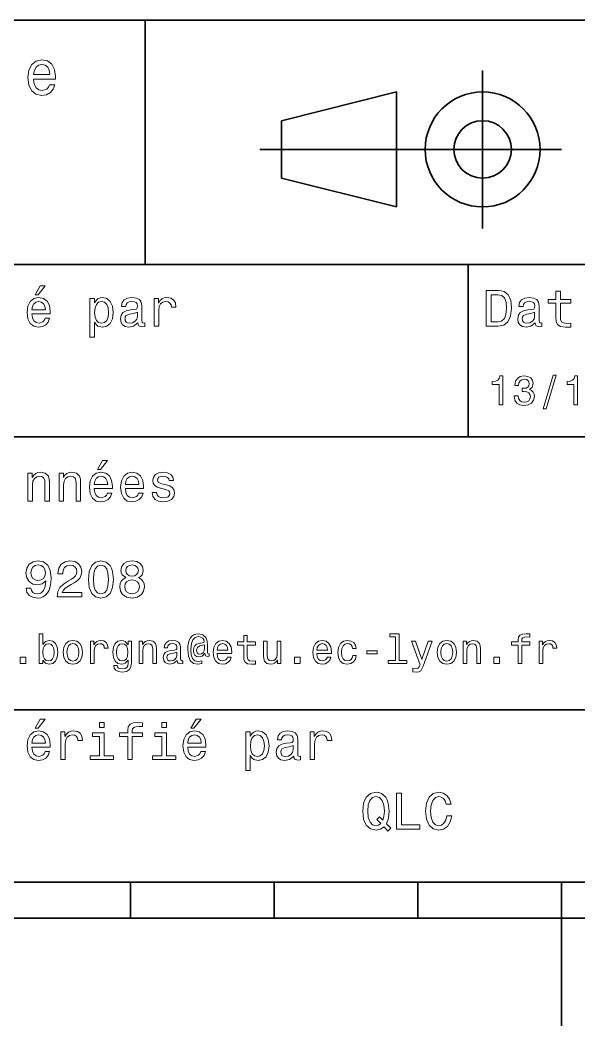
# Model space of a CAD drawing. Extents: x 0 to 297, y 0 to 210.
# Drawn here: x 110.8 to 149.7, y 0 to 70 of the extents above; entities that cross this region are included whole.
import ezdxf

# ---------------------------------------------------------------- set-up
doc = ezdxf.new("R2010")
doc.units = 0

msp = doc.modelspace()

# ---------------------------------------------------------------- linework, layer by layer
at = {"color": 7, "lineweight": 35}
for p, q in [((97, 70), (287, 70)), ((127.5, 61), (148.5, 61)), ((97, 53), (162, 53)), ((97, 41), (162, 41)), ((97, 22), (162, 22)), ((10, 10), (287, 10)), ((97, 10), (287, 10)), ((98.5, 7.5), (198.5, 7.5))]:
    msp.add_line(p, q, dxfattribs=at)
at = {"color": 7, "lineweight": 35, "ltscale": 0.425}
msp.add_line((119.5, 53), (119.5, 70), dxfattribs=at)
at = {"color": 7, "lineweight": 35, "ltscale": 0.275}
msp.add_line((143, 55.5), (143, 66.5), dxfattribs=at)
at = {"color": 7, "lineweight": 35, "ltscale": 0.206155}
for p, q in [((129, 63), (137, 65)), ((137, 57), (129, 59))]:
    msp.add_line(p, q, dxfattribs=at)
at = {"color": 7, "lineweight": 35, "ltscale": 0.2}
msp.add_line((137, 65), (137, 57), dxfattribs=at)
at = {"color": 7, "lineweight": 35, "ltscale": 0.1}
msp.add_line((129, 59), (129, 63), dxfattribs=at)
at = {"color": 7, "lineweight": 35, "ltscale": 0.3}
msp.add_line((142, 41), (142, 53), dxfattribs=at)
at = {"color": 7, "lineweight": 35, "ltscale": 0.0625}
for p, q in [((118.5, 10), (118.5, 7.5)), ((128.5, 10), (128.5, 7.5)), ((138.5, 10), (138.5, 7.5))]:
    msp.add_line(p, q, dxfattribs=at)
at = {"color": 7, "lineweight": 35, "ltscale": 0.25}
msp.add_line((148.5, 10), (148.5, 0), dxfattribs=at)
at = {"color": 7, "lineweight": 13}
for points in [[(111.750717, 65.887604), (113.272339, 65.887604), (113.276657, 66.064842), (113.207497, 66.561958), (113.017288, 66.933716), (112.714699, 67.158501), (112.312683, 67.240631), (111.919312, 67.154175), (111.616714, 66.912102), (111.422188, 66.51873), (111.353027, 66), (111.41787, 65.4683), (111.612396, 65.079247), (111.91066, 64.837173), (112.299713, 64.755043), (112.636887, 64.811234), (112.913544, 64.958214), (113.116714, 65.191643), (113.233429, 65.502876), (112.857346, 65.502876), (112.779541, 65.329971), (112.667145, 65.200287), (112.34726, 65.096542), (112.100868, 65.144089), (111.914986, 65.295387), (111.793945, 65.541786), (111.750717, 65.874634)], [(111.750717, 66.207489), (111.798271, 66.50576), (111.914986, 66.726219), (112.092216, 66.860229), (112.325653, 66.907776), (112.554756, 66.860229), (112.731987, 66.726219), (112.840057, 66.50576), (112.878967, 66.207489)], [(111.84726, 50.88797), (112.059799, 50.88797), (112.560516, 51.500362), (112.207489, 51.500362)], [(144.080688, 51.190563), (143.248566, 51.190563), (143.248566, 48.690563), (144.080688, 48.690563), (144.473343, 48.769814), (144.765137, 49.011169), (144.945251, 49.40382), (145.010086, 49.940563), (144.952454, 50.488113), (144.880402, 50.70425), (144.779541, 50.877163), (144.487747, 51.111313), (144.296829, 51.168949)], [(148.100861, 50.289986), (148.100861, 49.320965), (148.122482, 49.007565), (148.223343, 48.791428), (148.425079, 48.665348), (148.767288, 48.62212), (149.141937, 48.640129), (149.141937, 48.913906), (148.868149, 48.892292), (148.619598, 48.921112), (148.486313, 49.011169), (148.42868, 49.162464), (148.417862, 49.375), (148.417862, 50.289986), (149.141937, 50.289986), (149.141937, 50.560158), (148.417862, 50.560158), (148.417862, 51.125721), (148.100861, 51.125721), (148.100861, 50.560158), (147.553314, 50.560158), (147.553314, 50.289986)], [(111.627518, 49.565922), (112.895531, 49.565922), (112.899132, 49.713619), (112.841499, 50.127884), (112.682999, 50.437683), (112.430832, 50.625), (112.095825, 50.693443), (111.768013, 50.621399), (111.515854, 50.41967), (111.353745, 50.091862), (111.296112, 49.659584), (111.350143, 49.216499), (111.512245, 48.892292), (111.760803, 48.690563), (112.085014, 48.62212), (112.365997, 48.668949), (112.596542, 48.791428), (112.765854, 48.98595), (112.863113, 49.245319), (112.549713, 49.245319), (112.484871, 49.101227), (112.391212, 48.993156), (112.124641, 48.9067), (111.919312, 48.946327), (111.764412, 49.072407), (111.663544, 49.27774), (111.627518, 49.555115)], [(111.627518, 49.832493), (111.667145, 50.081055), (111.764412, 50.264771), (111.912102, 50.376442), (112.106628, 50.416069), (112.297546, 50.376442), (112.445244, 50.264771), (112.535301, 50.081055), (112.567726, 49.832493)], [(115.986313, 50.326012), (115.986313, 50.625), (115.669312, 50.625), (115.669312, 47.941284), (115.986313, 47.941284), (115.986313, 48.98595), (116.097984, 48.816643), (116.22406, 48.704971), (116.541069, 48.62212), (116.843658, 48.690563), (117.081413, 48.895893), (117.236313, 49.2201), (117.293945, 49.659584), (117.236313, 50.095463), (117.081413, 50.41967), (116.843658, 50.621399), (116.541069, 50.693443), (116.368156, 50.671829), (116.220459, 50.603386), (116.094383, 50.488113)], [(116.48703, 48.9067), (116.274498, 48.953533), (116.119598, 49.097622), (116.022339, 49.331772), (115.989914, 49.659584), (116.022339, 49.983791), (116.119598, 50.217941), (116.274498, 50.358429), (116.48703, 50.408863), (116.681557, 50.358429), (116.836456, 50.21434), (116.933716, 49.98019), (116.969742, 49.659584), (116.933716, 49.335377), (116.836456, 49.097622), (116.681557, 48.953533)], [(119.005043, 48.942726), (119.005043, 48.931919), (119.023056, 48.809441), (119.077087, 48.722984), (119.304031, 48.654541), (119.480545, 48.683357), (119.480545, 48.928314), (119.4049, 48.917507), (119.304031, 48.96434), (119.286026, 49.108429), (119.286026, 50.109871), (119.242798, 50.365635), (119.116714, 50.54575), (118.896973, 50.65382), (118.587173, 50.693443), (118.284584, 50.650219), (118.061241, 50.52774), (117.920746, 50.336815), (117.873917, 50.084656), (117.873917, 50.063042), (118.158501, 50.063042), (118.183716, 50.21434), (118.26297, 50.322407), (118.392654, 50.387249), (118.57637, 50.412464), (118.752884, 50.394455), (118.878967, 50.34042), (118.954613, 50.246758), (118.979828, 50.117077), (118.965416, 49.965778), (118.907784, 49.890129), (118.763687, 49.854107), (118.493515, 49.825291), (118.183716, 49.760448), (117.963974, 49.645176), (117.834297, 49.465057), (117.79467, 49.19849), (117.830688, 48.960735), (117.942368, 48.784222), (118.122482, 48.67255), (118.37104, 48.632927), (118.706055, 48.708576)], [(120.143372, 48.690563), (120.460373, 48.690563), (120.460373, 49.796471), (120.492798, 50.063042), (120.590057, 50.253963), (120.748558, 50.369236), (120.961098, 50.408863), (121.119598, 50.383648), (121.238472, 50.3116), (121.310516, 50.189121), (121.335739, 50.023415), (121.656342, 50.023415), (121.613113, 50.315205), (121.49424, 50.524136), (121.296112, 50.650219), (121.02594, 50.693443), (120.842224, 50.664627), (120.683716, 50.592579), (120.543228, 50.4701), (120.431557, 50.304398), (120.431557, 50.625), (120.143372, 50.625)], [(144.055481, 50.891571), (144.329254, 50.837536), (144.516571, 50.671829), (144.628235, 50.376442), (144.664261, 49.940563), (144.624634, 49.519093), (144.51297, 49.223705), (144.322052, 49.047192), (144.055481, 48.989555), (143.583572, 48.989555), (143.583572, 50.891571)], [(146.656342, 48.942726), (146.656342, 48.931919), (146.674347, 48.809441), (146.728394, 48.722984), (146.955338, 48.654541), (147.131851, 48.683357), (147.131851, 48.928314), (147.056198, 48.917507), (146.955338, 48.96434), (146.937317, 49.108429), (146.937317, 50.109871), (146.894089, 50.365635), (146.768005, 50.54575), (146.548264, 50.65382), (146.23848, 50.693443), (145.935883, 50.650219), (145.71254, 50.52774), (145.572052, 50.336815), (145.525223, 50.084656), (145.525223, 50.063042), (145.809799, 50.063042), (145.835022, 50.21434), (145.914261, 50.322407), (146.043945, 50.387249), (146.227661, 50.412464), (146.404175, 50.394455), (146.530258, 50.34042), (146.605911, 50.246758), (146.631119, 50.117077), (146.616714, 49.965778), (146.559082, 49.890129), (146.414978, 49.854107), (146.144806, 49.825291), (145.835022, 49.760448), (145.61528, 49.645176), (145.485596, 49.465057), (145.445969, 49.19849), (145.481995, 48.960735), (145.593658, 48.784222), (145.773773, 48.67255), (146.022339, 48.632927), (146.357346, 48.708576)], [(118.969025, 49.367798), (118.925797, 49.180477), (118.810516, 49.036385), (118.637611, 48.942726), (118.425072, 48.910305), (118.288185, 48.928314), (118.190926, 48.98595), (118.129684, 49.086815), (118.111671, 49.227306), (118.126083, 49.353386), (118.183716, 49.443443), (118.414268, 49.544312), (118.706055, 49.587536), (118.969025, 49.673992)], [(146.620316, 49.367798), (146.577087, 49.180477), (146.461823, 49.036385), (146.28891, 48.942726), (146.07637, 48.910305), (145.939484, 48.928314), (145.842224, 48.98595), (145.780975, 49.086815), (145.76297, 49.227306), (145.777374, 49.353386), (145.835022, 49.443443), (146.065567, 49.544312), (146.357346, 49.587536), (146.620316, 49.673992)], [(144.14122, 43.224785), (144.403458, 43.224785), (144.403458, 45.239193), (144.207504, 45.239193), (144.155624, 45.0634), (144.05188, 44.945248), (143.893372, 44.876083), (143.674362, 44.853027), (143.674362, 44.648415), (144.14122, 44.648415)], [(145.201736, 43.853027), (145.201736, 43.832855), (145.247849, 43.556198), (145.383286, 43.348705), (145.596542, 43.216141), (145.878967, 43.167149), (146.17868, 43.216141), (146.403458, 43.342941), (146.547562, 43.54467), (146.599426, 43.804035), (146.57637, 43.974064), (146.51297, 44.112392), (146.409225, 44.219021), (146.270905, 44.296829), (146.458221, 44.45245), (146.524506, 44.700291), (146.481277, 44.925072), (146.357361, 45.0951), (146.155624, 45.201729), (145.878967, 45.239193), (145.619598, 45.193085), (145.420761, 45.066284), (145.291077, 44.864555), (145.247849, 44.596542), (145.247849, 44.57637), (145.504333, 44.57637), (145.52739, 44.760807), (145.60231, 44.893372), (145.723343, 44.974064), (145.893372, 45.002884), (146.043228, 44.979828), (146.15274, 44.919308), (146.219025, 44.821327), (146.244965, 44.688763), (146.219025, 44.54755), (146.149857, 44.45245), (146.028824, 44.394814), (145.864563, 44.377522), (145.752167, 44.380405), (145.752167, 44.15274), (145.893372, 44.158501), (146.074936, 44.132565), (146.210373, 44.0634), (146.291077, 43.951008), (146.319885, 43.804035), (146.288193, 43.63689), (146.20462, 43.51297), (146.072052, 43.435158), (145.896255, 43.409222), (145.714706, 43.438042), (145.582138, 43.524498), (145.498566, 43.662827), (145.466858, 43.853027)], [(147.213257, 42.956772), (147.412109, 42.956772), (148.109512, 45.279541), (147.907791, 45.279541)], [(149.345825, 43.224785), (149.608078, 43.224785), (149.608078, 45.239193), (149.412109, 45.239193), (149.360229, 45.0634), (149.256485, 44.945248), (149.097992, 44.876083), (148.878967, 44.853027), (148.878967, 44.648415), (149.345825, 44.648415)], [(116.184441, 38.728386), (116.396973, 38.728386), (116.897697, 39.340778), (116.54467, 39.340778)], [(111.350143, 36.530979), (111.667145, 36.530979), (111.667145, 37.647694), (111.69957, 37.903458), (111.804031, 38.090778), (111.966141, 38.206051), (112.182274, 38.249279), (112.355186, 38.213257), (112.463257, 38.115993), (112.517288, 37.953888), (112.535301, 37.737751), (112.535301, 36.530979), (112.852303, 36.530979), (112.852303, 37.802593), (112.837898, 38.058357), (112.773056, 38.270893), (112.560516, 38.465416), (112.229103, 38.533859), (112.045387, 38.508644), (111.890488, 38.440201), (111.757202, 38.324928), (111.65274, 38.170029), (111.65274, 38.465416), (111.350143, 38.465416)], [(113.51873, 36.530979), (113.835732, 36.530979), (113.835732, 37.647694), (113.868156, 37.903458), (113.972626, 38.090778), (114.134727, 38.206051), (114.350861, 38.249279), (114.523773, 38.213257), (114.631844, 38.115993), (114.685883, 37.953888), (114.703888, 37.737751), (114.703888, 36.530979), (115.020889, 36.530979), (115.020889, 37.802593), (115.006485, 38.058357), (114.941643, 38.270893), (114.729111, 38.465416), (114.39769, 38.533859), (114.213974, 38.508644), (114.059082, 38.440201), (113.925789, 38.324928), (113.821327, 38.170029), (113.821327, 38.465416), (113.51873, 38.465416)], [(115.964699, 37.406338), (117.232712, 37.406338), (117.236313, 37.554035), (117.178673, 37.9683), (117.020172, 38.278099), (116.768013, 38.465416), (116.432999, 38.533859), (116.105186, 38.461815), (115.853027, 38.260086), (115.690918, 37.932278), (115.633286, 37.5), (115.687317, 37.056915), (115.849426, 36.732708), (116.097984, 36.530979), (116.422188, 36.462536), (116.703171, 36.509365), (116.933716, 36.631844), (117.103027, 36.826366), (117.200287, 37.085735), (116.886887, 37.085735), (116.822044, 36.941643), (116.728386, 36.833572), (116.461815, 36.747116), (116.256485, 36.786743), (116.101585, 36.912823), (116.000717, 37.118156), (115.964699, 37.395531)], [(118.133286, 37.406338), (119.401299, 37.406338), (119.4049, 37.554035), (119.34726, 37.9683), (119.188766, 38.278099), (118.9366, 38.465416), (118.601585, 38.533859), (118.273773, 38.461815), (118.021614, 38.260086), (117.859512, 37.932278), (117.801872, 37.5), (117.855911, 37.056915), (118.018013, 36.732708), (118.266571, 36.530979), (118.590775, 36.462536), (118.871758, 36.509365), (119.10231, 36.631844), (119.271614, 36.826366), (119.368881, 37.085735), (119.055481, 37.085735), (118.990631, 36.941643), (118.896973, 36.833572), (118.630402, 36.747116), (118.425072, 36.786743), (118.270172, 36.912823), (118.169312, 37.118156), (118.133286, 37.395531)], [(120.971901, 37.658501), (120.66571, 37.730545), (120.438766, 37.8134), (120.363113, 37.982708), (120.384727, 38.101585), (120.460373, 38.188038), (120.582855, 38.242073), (120.759369, 38.263687), (120.92868, 38.242073), (121.061966, 38.177231), (121.148415, 38.079971), (121.184441, 37.950287), (121.49424, 37.950287), (121.49424, 37.957493), (121.440201, 38.191643), (121.292511, 38.375359), (121.061966, 38.490635), (120.759369, 38.533859), (120.453171, 38.490635), (120.229828, 38.371758), (120.08934, 38.195244), (120.046112, 37.971901), (120.078529, 37.755764), (120.179398, 37.604465), (120.3451, 37.496399), (120.586456, 37.42075), (120.939484, 37.334293), (121.155624, 37.244236), (121.213257, 37.172188), (121.234871, 37.064121), (121.202454, 36.930836), (121.115997, 36.829971), (120.97551, 36.765129), (120.788185, 36.743515), (120.590057, 36.765129), (120.445969, 36.840778), (120.348709, 36.963257), (120.309082, 37.132565), (120.002884, 37.132565), (120.053314, 36.844379), (120.201012, 36.635445), (120.435158, 36.509365), (120.759369, 36.462536), (121.097984, 36.509365), (121.346542, 36.635445), (121.497841, 36.837173), (121.551872, 37.100143), (121.512253, 37.327087), (121.400574, 37.481987), (121.216858, 37.582851)], [(115.964699, 37.672909), (116.004318, 37.921471), (116.101585, 38.105186), (116.249283, 38.216858), (116.443802, 38.256485), (116.634727, 38.216858), (116.782425, 38.105186), (116.872482, 37.921471), (116.9049, 37.672909)], [(118.133286, 37.672909), (118.172913, 37.921471), (118.270172, 38.105186), (118.41787, 38.216858), (118.612396, 38.256485), (118.803314, 38.216858), (118.951012, 38.105186), (119.041069, 37.921471), (119.073486, 37.672909)], [(111.23127, 30.46974), (111.285301, 30.185158), (111.440201, 29.965418), (111.685158, 29.828529), (112.009369, 29.778097), (112.221901, 29.803314), (112.412827, 29.868155), (112.574928, 29.979826), (112.711815, 30.138329), (112.819885, 30.336454), (112.899132, 30.581411), (112.945969, 30.862391), (112.963974, 31.1866), (112.90274, 31.694523), (112.726227, 32.065559), (112.445244, 32.288902), (112.059799, 32.368156), (111.706772, 32.303314), (111.440201, 32.130402), (111.267288, 31.863832), (111.209656, 31.528818), (111.267288, 31.182997), (111.4366, 30.920029), (111.688759, 30.754322), (112.009369, 30.700287), (112.347984, 30.768732), (112.603745, 30.977665), (112.546112, 30.577808), (112.430832, 30.293226), (112.254318, 30.123919), (112.01297, 30.069883), (111.825645, 30.0951), (111.688759, 30.174351), (111.598701, 30.300432), (111.562683, 30.46974)], [(113.385445, 29.850143), (115.103745, 29.850143), (115.103745, 30.159943), (113.745674, 30.159943), (113.821327, 30.32925), (113.951004, 30.46974), (114.350861, 30.725504), (114.5634, 30.833572), (114.801147, 30.988472), (114.970459, 31.168587), (115.067719, 31.381123), (115.103745, 31.622478), (115.042511, 31.925072), (114.873199, 32.162823), (114.613831, 32.314121), (114.278816, 32.368156), (113.932999, 32.306915), (113.670029, 32.137608), (113.500717, 31.867435), (113.443085, 31.510807), (113.443085, 31.460375), (113.770889, 31.460375), (113.770889, 31.489193), (113.803314, 31.73415), (113.900574, 31.914265), (114.055473, 32.029537), (114.260803, 32.069164), (114.469742, 32.033142), (114.624641, 31.943083), (114.725502, 31.802593), (114.761528, 31.62608), (114.736313, 31.460375), (114.66787, 31.319883), (114.552597, 31.197405), (114.394089, 31.089336), (114.181557, 30.974062), (113.828529, 30.750719), (113.579971, 30.512968), (113.432274, 30.224783), (113.385445, 29.86095)], [(115.564842, 31.071325), (115.618874, 30.505762), (115.788185, 30.102304), (116.058357, 29.857347), (116.432999, 29.778097), (116.804031, 29.857347), (117.074203, 30.102304), (117.239914, 30.505762), (117.297546, 31.071325), (117.239914, 31.633286), (117.171471, 31.856628), (117.074203, 32.040344), (116.804031, 32.285301), (116.432999, 32.368156), (116.058357, 32.285301), (115.788185, 32.036743), (115.618874, 31.633286)], [(118.1549, 31.197405), (117.971184, 31.09654), (117.8451, 30.956051), (117.765854, 30.779539), (117.740631, 30.567001), (117.798271, 30.246397), (117.963974, 29.997837), (118.234146, 29.839336), (118.601585, 29.778097), (118.965416, 29.839336), (119.235596, 29.997837), (119.401299, 30.246397), (119.46254, 30.567001), (119.433716, 30.779539), (119.35807, 30.956051), (119.228386, 31.09654), (119.048271, 31.197405), (119.192368, 31.283861), (119.293228, 31.402737), (119.354469, 31.546829), (119.376083, 31.723343), (119.318443, 31.979107), (119.167145, 32.184437), (118.922195, 32.317722), (118.601585, 32.368156), (118.277374, 32.317722), (118.032425, 32.184437), (117.877525, 31.979107), (117.823486, 31.723343), (117.841499, 31.546829), (117.90274, 31.402737)], [(111.559074, 31.532419), (111.5951, 31.755764), (111.695969, 31.932276), (111.854469, 32.043949), (112.059799, 32.083572), (112.272331, 32.043949), (112.434441, 31.932276), (112.535301, 31.759365), (112.574928, 31.536022), (112.535301, 31.309076), (112.434441, 31.139769), (112.26873, 31.035301), (112.048988, 30.999279), (111.850861, 31.035301), (111.695969, 31.139769), (111.5951, 31.305475)], [(115.91066, 31.071325), (115.939484, 31.507204), (116.029541, 31.820604), (116.191643, 32.004322), (116.432999, 32.069164), (116.670746, 32.004322), (116.832855, 31.820604), (116.922913, 31.507204), (116.951729, 31.071325), (116.922913, 30.631844), (116.832855, 30.318443), (116.670746, 30.134726), (116.432999, 30.073486), (116.191643, 30.134726), (116.029541, 30.318443), (115.939484, 30.631844)], [(118.16571, 31.694523), (118.194527, 31.853025), (118.280983, 31.975504), (118.41787, 32.051151), (118.601585, 32.079971), (118.7817, 32.051151), (118.918587, 31.975504), (119.005043, 31.853025), (119.03746, 31.694523), (119.005043, 31.532419), (118.918587, 31.40634), (118.7817, 31.323486), (118.601585, 31.298271), (118.41787, 31.327089), (118.280983, 31.40634), (118.194527, 31.532419)], [(118.086456, 30.574207), (118.118881, 30.765129), (118.223343, 30.909222), (118.385452, 31.002882), (118.601585, 31.035301), (118.814117, 31.002882), (118.976227, 30.909222), (119.080688, 30.765129), (119.116714, 30.574207), (119.080688, 30.368876), (118.976227, 30.213976), (118.814117, 30.113111), (118.601585, 30.08069), (118.385452, 30.113111), (118.223343, 30.213976), (118.118881, 30.368876)], [(112.389046, 25.463978), (112.57637, 25.242075), (112.832855, 25.170031), (113.074928, 25.224785), (113.268013, 25.38905), (113.389046, 25.651299), (113.435158, 26), (113.389046, 26.348703), (113.265129, 26.60807), (113.074928, 26.769453), (112.832855, 26.827091), (112.579247, 26.752163), (112.475502, 26.659943), (112.389046, 26.536024), (112.389046, 27.293949), (112.135445, 27.293949), (112.135445, 25.224785), (112.389046, 25.224785)], [(113.809799, 25.99712), (113.855904, 25.645535), (113.988472, 25.386168), (114.198845, 25.224785), (114.481262, 25.170031), (114.760803, 25.224785), (114.971176, 25.383286), (115.103745, 25.642653), (115.15274, 25.99712), (115.103745, 26.348703), (114.971176, 26.610952), (114.760803, 26.769453), (114.481262, 26.827091), (114.198845, 26.769453), (113.988472, 26.60807), (113.855904, 26.348703)], [(114.06916, 26), (114.0951, 26.259367), (114.175789, 26.446688), (114.305473, 26.56196), (114.481262, 26.602306), (114.654175, 26.56196), (114.783859, 26.449568), (114.864548, 26.259367), (114.893372, 26), (114.864548, 25.737753), (114.783859, 25.547552), (114.654175, 25.432278), (114.481262, 25.394814), (114.305473, 25.432278), (114.175789, 25.547552), (114.0951, 25.737753)], [(115.714691, 25.224785), (115.9683, 25.224785), (115.9683, 26.10951), (115.994232, 26.322767), (116.072044, 26.475506), (116.198845, 26.567724), (116.368874, 26.599424), (116.495674, 26.579252), (116.590775, 26.521614), (116.648415, 26.423632), (116.668587, 26.291067), (116.925072, 26.291067), (116.890488, 26.524496), (116.795387, 26.691643), (116.636887, 26.792507), (116.420746, 26.827091), (116.273773, 26.804035), (116.146973, 26.746399), (116.034576, 26.648417), (115.945244, 26.515852), (115.945244, 26.772335), (115.714691, 26.772335)], [(118.559074, 25.293949), (118.559074, 26.772335), (118.317001, 26.772335), (118.317001, 26.521614), (118.118156, 26.749281), (117.997116, 26.806917), (117.861671, 26.827091), (117.616714, 26.769453), (117.426514, 26.60807), (117.302597, 26.348703), (117.259369, 26), (117.302597, 25.648417), (117.426514, 25.38905), (117.616714, 25.224785), (117.861671, 25.170031), (118, 25.190203), (118.115273, 25.242075), (118.317001, 25.461096), (118.317001, 25.242075), (118.293945, 25.069166), (118.230545, 24.945246), (118.109512, 24.873199), (117.927948, 24.847263), (117.769455, 24.864553), (117.657059, 24.907782), (117.590775, 24.98271), (117.570602, 25.083574), (117.325645, 25.083574), (117.325645, 25.072046), (117.363113, 24.887609), (117.478386, 24.749281), (117.662827, 24.659943), (117.913544, 24.628242), (118.213257, 24.671471), (118.412102, 24.792509), (118.52449, 25.002882)], [(119.08934, 25.224785), (119.342941, 25.224785), (119.342941, 26.118156), (119.368874, 26.322767), (119.452454, 26.472624), (119.58213, 26.564842), (119.755043, 26.599424), (119.893372, 26.570606), (119.979828, 26.492796), (120.023056, 26.363113), (120.03746, 26.190203), (120.03746, 25.224785), (120.291061, 25.224785), (120.291061, 26.242077), (120.279541, 26.446688), (120.227661, 26.616716), (120.057632, 26.772335), (119.792511, 26.827091), (119.645531, 26.806917), (119.521614, 26.752163), (119.414986, 26.659943), (119.331413, 26.536024), (119.331413, 26.772335), (119.08934, 26.772335)], [(121.743515, 25.426514), (121.743515, 25.417868), (121.757927, 25.319885), (121.801155, 25.250721), (121.982712, 25.195967), (122.123917, 25.219021), (122.123917, 25.414986), (122.0634, 25.406342), (121.982712, 25.443806), (121.9683, 25.559078), (121.9683, 26.360231), (121.933716, 26.564842), (121.832855, 26.708935), (121.657059, 26.795389), (121.409225, 26.827091), (121.167145, 26.792507), (120.988472, 26.694525), (120.876083, 26.541788), (120.838615, 26.340059), (120.838615, 26.322767), (121.066284, 26.322767), (121.086456, 26.443806), (121.149857, 26.53026), (121.253601, 26.582134), (121.400574, 26.602306), (121.541786, 26.587896), (121.642654, 26.54467), (121.703171, 26.469742), (121.723343, 26.365995), (121.711815, 26.244957), (121.66571, 26.184439), (121.55043, 26.155621), (121.33429, 26.132566), (121.086456, 26.080692), (120.91066, 25.988474), (120.806915, 25.844381), (120.775215, 25.631124), (120.804031, 25.440924), (120.893372, 25.299713), (121.03746, 25.210375), (121.236313, 25.178675), (121.504318, 25.239195)], [(123.97406, 25.734871), (123.97406, 25.902018), (123.927956, 25.893373), (123.873199, 25.913546), (123.855911, 25.974064), (123.855911, 26.446688), (123.832855, 26.780981), (123.740631, 27.02882), (123.524498, 27.213257), (123.221901, 27.279539), (123.046112, 27.262249), (122.896255, 27.210375), (122.766571, 27.12392), (122.662827, 27.002882), (122.58213, 26.850145), (122.524498, 26.662825), (122.489914, 26.438042), (122.478386, 26.184439), (122.51873, 25.737753), (122.648415, 25.42075), (122.864555, 25.230549), (123.172913, 25.170031), (123.45533, 25.216139), (123.45533, 25.406342), (123.207489, 25.360231), (122.9683, 25.409224), (122.809799, 25.567724), (122.723343, 25.835735), (122.697403, 26.224785), (122.726227, 26.605188), (122.824203, 26.876081), (122.982712, 27.040346), (123.213257, 27.095102), (123.389053, 27.063402), (123.51873, 26.988474), (123.599426, 26.876081), (123.628242, 26.746399), (123.596542, 26.682999), (123.510086, 26.654179), (123.227669, 26.610952), (123.072044, 26.547552), (122.959656, 26.449568), (122.893372, 26.314121), (122.873199, 26.135448), (122.899139, 25.942364), (122.971184, 25.798271), (123.08934, 25.708935), (123.244957, 25.680117), (123.472626, 25.740635), (123.66571, 25.930836), (123.66571, 25.913546), (123.711815, 25.760807), (123.870316, 25.714699)], [(124.515854, 25.925074), (125.530258, 25.925074), (125.533142, 26.043228), (125.48703, 26.374641), (125.360229, 26.622478), (125.158501, 26.772335), (124.890488, 26.827091), (124.628242, 26.769453), (124.426514, 26.60807), (124.296829, 26.345821), (124.250717, 26), (124.293945, 25.645535), (124.42363, 25.386168), (124.622482, 25.224785), (124.881844, 25.170031), (125.106628, 25.207495), (125.291069, 25.305477), (125.426514, 25.461096), (125.504326, 25.668589), (125.253601, 25.668589), (125.201729, 25.553314), (125.126801, 25.46686), (124.913544, 25.397696), (124.749283, 25.429396), (124.625366, 25.53026), (124.54467, 25.694525), (124.515854, 25.916428)], [(124.515854, 26.138329), (124.547554, 26.337177), (124.625366, 26.48415), (124.743515, 26.573488), (124.899139, 26.605188), (125.051872, 26.573488), (125.170029, 26.48415), (125.242081, 26.337177), (125.268013, 26.138329)], [(126.368881, 26.504324), (126.368881, 25.729107), (126.386169, 25.478388), (126.466858, 25.305477), (126.628242, 25.204613), (126.902023, 25.170031), (127.201729, 25.184439), (127.201729, 25.40346), (126.982712, 25.386168), (126.783859, 25.409224), (126.677231, 25.48127), (126.631126, 25.602306), (126.622482, 25.772335), (126.622482, 26.504324), (127.201729, 26.504324), (127.201729, 26.720463), (126.622482, 26.720463), (126.622482, 27.172913), (126.368881, 27.172913), (126.368881, 26.720463), (125.93084, 26.720463), (125.93084, 26.504324)], [(128.956772, 26.772335), (128.703171, 26.772335), (128.703171, 25.878963), (128.674347, 25.671471), (128.590775, 25.521614), (128.46109, 25.429396), (128.291077, 25.400578), (128.155624, 25.423632), (128.069168, 25.492796), (128.020172, 25.610952), (128.008652, 25.778099), (128.008652, 26.772335), (127.755043, 26.772335), (127.755043, 25.755045), (127.763687, 25.550434), (127.818451, 25.380404), (127.985596, 25.224785), (128.253601, 25.170031), (128.397705, 25.190203), (128.521622, 25.242075), (128.62825, 25.331413), (128.714706, 25.461096), (128.714706, 25.224785), (128.956772, 25.224785)], [(131.455338, 25.925074), (132.469742, 25.925074), (132.472626, 26.043228), (132.426514, 26.374641), (132.299713, 26.622478), (132.097992, 26.772335), (131.829971, 26.827091), (131.567719, 26.769453), (131.365997, 26.60807), (131.236313, 26.345821), (131.190201, 26), (131.233429, 25.645535), (131.363113, 25.386168), (131.561966, 25.224785), (131.821335, 25.170031), (132.046112, 25.207495), (132.23056, 25.305477), (132.365997, 25.461096), (132.443817, 25.668589), (132.193085, 25.668589), (132.141205, 25.553314), (132.066284, 25.46686), (131.853027, 25.397696), (131.688766, 25.429396), (131.56485, 25.53026), (131.484161, 25.694525), (131.455338, 25.916428)], [(131.455338, 26.138329), (131.48703, 26.337177), (131.56485, 26.48415), (131.682999, 26.573488), (131.838623, 26.605188), (131.991364, 26.573488), (132.109512, 26.48415), (132.181564, 26.337177), (132.207489, 26.138329)], [(133.953888, 26.259367), (134.20462, 26.259367), (134.15274, 26.489914), (134.028824, 26.671471), (133.835739, 26.783863), (133.585022, 26.827091), (133.308365, 26.769453), (133.097992, 26.60807), (132.965424, 26.345821), (132.919312, 25.994238), (132.96254, 25.645535), (133.092224, 25.386168), (133.296829, 25.224785), (133.57637, 25.170031), (133.824219, 25.213257), (134.017303, 25.334295), (134.149857, 25.524496), (134.207489, 25.778099), (133.965424, 25.778099), (133.922195, 25.616716), (133.841507, 25.495678), (133.726227, 25.42075), (133.585022, 25.397696), (133.409225, 25.43516), (133.282425, 25.550434), (133.20462, 25.737753), (133.17868, 26.002882), (133.20462, 26.262249), (133.285309, 26.449568), (133.414993, 26.564842), (133.585022, 26.605188), (133.734879, 26.579252), (133.84726, 26.51297), (133.922195, 26.40346)], [(136.942368, 27.080692), (136.942368, 25.438042), (136.420746, 25.438042), (136.420746, 25.224785), (137.714706, 25.224785), (137.714706, 25.438042), (137.195969, 25.438042), (137.195969, 27.293949), (136.544678, 27.293949), (136.544678, 27.080692)], [(139.213257, 26.772335), (138.769455, 25.49856), (138.334305, 26.772335), (138.057648, 26.772335), (138.645538, 25.13833), (138.593658, 24.994238), (138.51297, 24.896255), (138.377533, 24.864553), (138.144104, 24.893373), (138.144104, 24.648417), (138.389053, 24.62536), (138.56485, 24.648417), (138.688766, 24.720463), (138.778107, 24.844381), (138.855911, 25.025938), (139.484161, 26.772335)], [(139.832855, 25.99712), (139.878967, 25.645535), (140.011536, 25.386168), (140.221909, 25.224785), (140.504333, 25.170031), (140.783875, 25.224785), (140.994247, 25.383286), (141.126801, 25.642653), (141.175797, 25.99712), (141.126801, 26.348703), (140.994247, 26.610952), (140.783875, 26.769453), (140.504333, 26.827091), (140.221909, 26.769453), (140.011536, 26.60807), (139.878967, 26.348703)], [(140.092224, 26), (140.118164, 26.259367), (140.198853, 26.446688), (140.328537, 26.56196), (140.504333, 26.602306), (140.677246, 26.56196), (140.806915, 26.449568), (140.887619, 26.259367), (140.916428, 26), (140.887619, 25.737753), (140.806915, 25.547552), (140.677246, 25.432278), (140.504333, 25.394814), (140.328537, 25.432278), (140.198853, 25.547552), (140.118164, 25.737753)], [(141.642654, 25.224785), (141.896255, 25.224785), (141.896255, 26.118156), (141.922195, 26.322767), (142.005768, 26.472624), (142.135452, 26.564842), (142.308365, 26.599424), (142.446686, 26.570606), (142.533142, 26.492796), (142.576385, 26.363113), (142.59079, 26.190203), (142.59079, 25.224785), (142.844391, 25.224785), (142.844391, 26.242077), (142.832855, 26.446688), (142.780991, 26.616716), (142.610962, 26.772335), (142.345825, 26.827091), (142.198853, 26.806917), (142.074936, 26.752163), (141.968307, 26.659943), (141.884735, 26.536024), (141.884735, 26.772335), (141.642654, 26.772335)], [(145.463989, 26.504324), (145.463989, 25.224785), (145.71759, 25.224785), (145.71759, 26.504324), (146.293961, 26.504324), (146.293961, 26.720463), (145.71759, 26.720463), (145.71759, 26.815563), (145.737762, 26.930836), (145.804047, 27.008646), (145.916443, 27.054756), (146.07782, 27.072046), (146.293961, 27.06052), (146.293961, 27.279539), (146.020172, 27.293949), (145.772339, 27.268013), (145.599426, 27.190203), (145.495682, 27.054756), (145.463989, 26.861671), (145.463989, 26.720463), (145, 26.720463), (145, 26.504324)], [(146.942368, 25.224785), (147.195984, 25.224785), (147.195984, 26.10951), (147.221909, 26.322767), (147.299713, 26.475506), (147.426514, 26.567724), (147.596558, 26.599424), (147.723358, 26.579252), (147.818451, 26.521614), (147.876099, 26.423632), (147.896271, 26.291067), (148.15274, 26.291067), (148.118164, 26.524496), (148.023071, 26.691643), (147.864563, 26.792507), (147.648422, 26.827091), (147.50145, 26.804035), (147.374649, 26.746399), (147.262253, 26.648417), (147.172913, 26.515852), (147.172913, 26.772335), (146.942368, 26.772335)], [(113.175789, 26), (113.146973, 25.740635), (113.06916, 25.550434), (112.945244, 25.43516), (112.789627, 25.397696), (112.619598, 25.43516), (112.495674, 25.550434), (112.41787, 25.737753), (112.39193, 26), (112.41787, 26.259367), (112.495674, 26.446688), (112.619598, 26.559078), (112.789627, 26.599424), (112.945244, 26.559078), (113.06916, 26.443806), (113.146973, 26.256485)], [(117.521614, 26), (117.547546, 26.256485), (117.625359, 26.446688), (117.746399, 26.559078), (117.907776, 26.599424), (118.077805, 26.559078), (118.204605, 26.446688), (118.282417, 26.256485), (118.311234, 26), (118.282417, 25.737753), (118.204605, 25.550434), (118.077805, 25.43516), (117.907776, 25.397696), (117.746399, 25.43516), (117.625359, 25.550434), (117.547546, 25.740635)], [(121.714699, 25.766571), (121.680115, 25.616716), (121.587898, 25.501442), (121.44957, 25.426514), (121.279541, 25.400578), (121.170029, 25.414986), (121.092216, 25.461096), (121.043228, 25.541788), (121.028816, 25.654181), (121.040344, 25.755045), (121.086456, 25.827091), (121.270889, 25.907782), (121.504318, 25.942364), (121.714699, 26.011528)], [(123.639771, 26.279539), (123.610954, 26.100866), (123.53891, 25.974064), (123.429398, 25.896255), (123.299713, 25.873199), (123.210373, 25.887609), (123.146973, 25.939482), (123.106628, 26.025938), (123.0951, 26.146975), (123.144089, 26.345821), (123.311241, 26.449568), (123.639771, 26.53026)], [(134.951019, 25.884727), (135.648422, 25.884727), (135.648422, 26.112392), (134.951019, 26.112392)], [(110.812683, 25.224785), (111.210373, 25.224785), (111.210373, 25.654181), (110.812683, 25.654181)], [(129.896255, 25.224785), (130.293945, 25.224785), (130.293945, 25.654181), (129.896255, 25.654181)], [(143.775223, 25.224785), (144.172913, 25.224785), (144.172913, 25.654181), (143.775223, 25.654181)], [(111.84726, 20.728386), (112.059799, 20.728386), (112.560516, 21.340778), (112.207489, 21.340778)], [(116.667145, 21.117435), (116.33213, 21.117435), (116.33213, 20.757204), (116.667145, 20.757204)], [(118.295387, 20.130404), (118.295387, 18.530979), (118.612396, 18.530979), (118.612396, 20.130404), (119.332855, 20.130404), (119.332855, 20.400576), (118.612396, 20.400576), (118.612396, 20.519451), (118.637611, 20.663544), (118.720459, 20.760807), (118.860954, 20.818443), (119.062683, 20.840057), (119.332855, 20.825647), (119.332855, 21.099422), (118.990631, 21.117435), (118.680832, 21.085014), (118.464699, 20.987751), (118.335014, 20.818443), (118.295387, 20.577089), (118.295387, 20.400576), (117.715424, 20.400576), (117.715424, 20.130404)], [(121.004326, 21.117435), (120.669312, 21.117435), (120.669312, 20.757204), (121.004326, 20.757204)], [(122.690201, 20.728386), (122.90274, 20.728386), (123.403458, 21.340778), (123.05043, 21.340778)], [(111.627518, 19.40634), (112.895531, 19.40634), (112.899132, 19.554033), (112.841499, 19.9683), (112.682999, 20.278097), (112.430832, 20.465418), (112.095825, 20.533861), (111.768013, 20.461815), (111.515854, 20.260086), (111.353745, 19.932276), (111.296112, 19.5), (111.350143, 19.056915), (111.512245, 18.732708), (111.760803, 18.530979), (112.085014, 18.462536), (112.365997, 18.509365), (112.596542, 18.631844), (112.765854, 18.826368), (112.863113, 19.085733), (112.549713, 19.085733), (112.484871, 18.941643), (112.391212, 18.833572), (112.124641, 18.747118), (111.919312, 18.786743), (111.764412, 18.912823), (111.663544, 19.118155), (111.627518, 19.395533)], [(113.637604, 18.530979), (113.954613, 18.530979), (113.954613, 19.636887), (113.98703, 19.903458), (114.08429, 20.094379), (114.242798, 20.209654), (114.45533, 20.249279), (114.613831, 20.224062), (114.732712, 20.152016), (114.804756, 20.029537), (114.829971, 19.863832), (115.150574, 19.863832), (115.107346, 20.155619), (114.988472, 20.364553), (114.790344, 20.490633), (114.520172, 20.533861), (114.336456, 20.505043), (114.177956, 20.432997), (114.03746, 20.310518), (113.925789, 20.144812), (113.925789, 20.465418), (113.637604, 20.465418)], [(116.656342, 18.79755), (116.656342, 20.400576), (115.842216, 20.400576), (115.842216, 20.130404), (116.33934, 20.130404), (116.33934, 18.79755), (115.690918, 18.79755), (115.690918, 18.530979), (117.311958, 18.530979), (117.311958, 18.79755)], [(120.993515, 18.79755), (120.993515, 20.400576), (120.179398, 20.400576), (120.179398, 20.130404), (120.676514, 20.130404), (120.676514, 18.79755), (120.028099, 18.79755), (120.028099, 18.530979), (121.649139, 18.530979), (121.649139, 18.79755)], [(122.470459, 19.40634), (123.73848, 19.40634), (123.742081, 19.554033), (123.684441, 19.9683), (123.52594, 20.278097), (123.273773, 20.465418), (122.938766, 20.533861), (122.610954, 20.461815), (122.358795, 20.260086), (122.196686, 19.932276), (122.139053, 19.5), (122.193085, 19.056915), (122.355194, 18.732708), (122.603745, 18.530979), (122.927956, 18.462536), (123.208939, 18.509365), (123.439484, 18.631844), (123.608795, 18.826368), (123.706055, 19.085733), (123.392654, 19.085733), (123.327812, 18.941643), (123.234154, 18.833572), (122.967583, 18.747118), (122.762253, 18.786743), (122.607353, 18.912823), (122.506485, 19.118155), (122.470459, 19.395533)], [(126.829254, 20.166426), (126.829254, 20.465418), (126.512253, 20.465418), (126.512253, 17.7817), (126.829254, 17.7817), (126.829254, 18.826368), (126.940926, 18.657061), (127.067009, 18.545389), (127.38401, 18.462536), (127.6866, 18.530979), (127.924355, 18.736311), (128.079254, 19.060518), (128.136887, 19.5), (128.079254, 19.935879), (127.924355, 20.260086), (127.6866, 20.461815), (127.38401, 20.533861), (127.211098, 20.512247), (127.0634, 20.443804), (126.937325, 20.328529)], [(129.847992, 18.78314), (129.847992, 18.772333), (129.865997, 18.649855), (129.920029, 18.5634), (130.146973, 18.494957), (130.323486, 18.523775), (130.323486, 18.768732), (130.247849, 18.757925), (130.146973, 18.804754), (130.128967, 18.948847), (130.128967, 19.950287), (130.085739, 20.206051), (129.959656, 20.386166), (129.739914, 20.494236), (129.430115, 20.533861), (129.127533, 20.490633), (128.904175, 20.368155), (128.763687, 20.177233), (128.716858, 19.925072), (128.716858, 19.903458), (129.00145, 19.903458), (129.026657, 20.054754), (129.105911, 20.162823), (129.235596, 20.227665), (129.419312, 20.252882), (129.595825, 20.234869), (129.721909, 20.180836), (129.797562, 20.087175), (129.822769, 19.957493), (129.808365, 19.806194), (129.750732, 19.730547), (129.606628, 19.694523), (129.336456, 19.665705), (129.026657, 19.600864), (128.806915, 19.48559), (128.677246, 19.305475), (128.637619, 19.038904), (128.67363, 18.801151), (128.785309, 18.62464), (128.965424, 18.512968), (129.213989, 18.473343), (129.548996, 18.54899)], [(130.986313, 18.530979), (131.303314, 18.530979), (131.303314, 19.636887), (131.335739, 19.903458), (131.432999, 20.094379), (131.591507, 20.209654), (131.804047, 20.249279), (131.96254, 20.224062), (132.081421, 20.152016), (132.153473, 20.029537), (132.17868, 19.863832), (132.499283, 19.863832), (132.456055, 20.155619), (132.337189, 20.364553), (132.139053, 20.490633), (131.868881, 20.533861), (131.685165, 20.505043), (131.526657, 20.432997), (131.386169, 20.310518), (131.274506, 20.144812), (131.274506, 20.465418), (130.986313, 20.465418)], [(111.627518, 19.672911), (111.667145, 19.921469), (111.764412, 20.105186), (111.912102, 20.216858), (112.106628, 20.256483), (112.297546, 20.216858), (112.445244, 20.105186), (112.535301, 19.921469), (112.567726, 19.672911)], [(122.470459, 19.672911), (122.510086, 19.921469), (122.607353, 20.105186), (122.755043, 20.216858), (122.94957, 20.256483), (123.140488, 20.216858), (123.288185, 20.105186), (123.378242, 19.921469), (123.410667, 19.672911)], [(127.329971, 18.747118), (127.117439, 18.793947), (126.96254, 18.93804), (126.86528, 19.17219), (126.832855, 19.5), (126.86528, 19.824207), (126.96254, 20.058357), (127.117439, 20.198847), (127.329971, 20.249279), (127.524498, 20.198847), (127.679398, 20.054754), (127.776657, 19.820604), (127.812683, 19.5), (127.776657, 19.175793), (127.679398, 18.93804), (127.524498, 18.793947)], [(129.811966, 19.208212), (129.768738, 19.020893), (129.653458, 18.876801), (129.48056, 18.78314), (129.268021, 18.750719), (129.131134, 18.768732), (129.033875, 18.826368), (128.972626, 18.927233), (128.95462, 19.067722), (128.969025, 19.193804), (129.026657, 19.283861), (129.257202, 19.384726), (129.548996, 19.427954), (129.811966, 19.514408)], [(136.136887, 13.845462), (136.41066, 13.56088), (136.601578, 13.751801), (136.306198, 14.054395), (136.457489, 14.465058), (136.504318, 14.940562), (136.435867, 15.498919), (136.356628, 15.725864), (136.252151, 15.913185), (135.956772, 16.168949), (135.776657, 16.233789), (135.578522, 16.259007), (135.196686, 16.168949), (134.904892, 15.916787), (134.717575, 15.502522), (134.65274, 14.940562), (134.717575, 14.378603), (134.901291, 13.964337), (135.193085, 13.708573), (135.578522, 13.622118), (135.891922, 13.679755)], [(137.015839, 13.690562), (138.622467, 13.690562), (138.622467, 13.993155), (137.34726, 13.993155), (137.34726, 16.190563), (137.015839, 16.190563)], [(140.499268, 14.619957), (140.427231, 14.317364), (140.30835, 14.101225), (140.142654, 13.967939), (139.94812, 13.924712), (139.713974, 13.989553), (139.530258, 14.184078), (139.407776, 14.501081), (139.368149, 14.940562), (139.407776, 15.376441), (139.526657, 15.697046), (139.710373, 15.891571), (139.94812, 15.960014), (140.121033, 15.923992), (140.268723, 15.823127), (140.384003, 15.661023), (140.463257, 15.43768), (140.805466, 15.43768), (140.697403, 15.7799), (140.510086, 16.039265), (140.254318, 16.201368), (139.94812, 16.259007), (139.566284, 16.168949), (139.27449, 15.916787), (139.087173, 15.502522), (139.022324, 14.940562), (139.087173, 14.378603), (139.27449, 13.964337), (139.566284, 13.708573), (139.94812, 13.622118), (140.283142, 13.690562), (140.553314, 13.881484), (140.744232, 14.194885), (140.845093, 14.619957)], [(135.909943, 14.076009), (135.755035, 13.960735), (135.578522, 13.924712), (135.344376, 13.989553), (135.16066, 14.184078), (135.038177, 14.501081), (134.99855, 14.940562), (135.038177, 15.376441), (135.157059, 15.697046), (135.340775, 15.891571), (135.578522, 15.960014), (135.812683, 15.891571), (135.996399, 15.693444), (136.115265, 15.372839), (136.158493, 14.940562), (136.126083, 14.565923), (136.057632, 14.310159), (135.823486, 14.555116), (135.628952, 14.371398)]]:
    msp.add_lwpolyline(points, close=True, dxfattribs=at)
at = {"color": 7, "lineweight": 35}
for radius in [4, 2]:
    msp.add_circle((143, 61), radius, dxfattribs=at)

doc.saveas('drawing.dxf')
